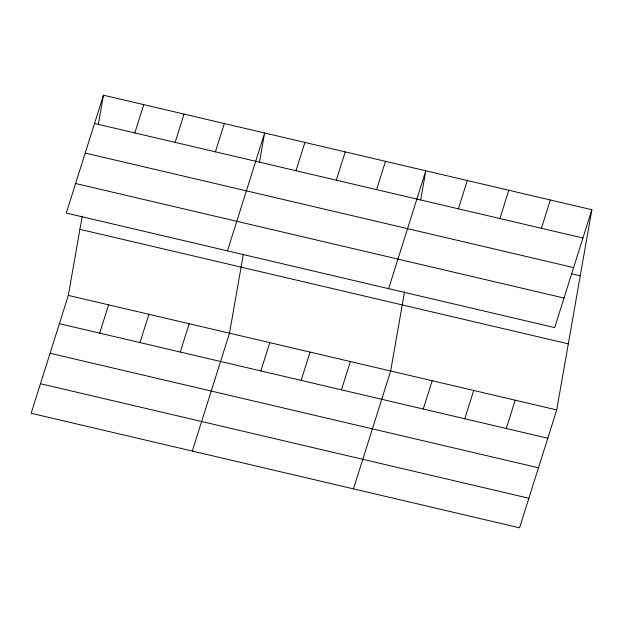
<?xml version="1.0" encoding="UTF-8"?>
<svg xmlns="http://www.w3.org/2000/svg" width="623" height="623" viewBox="0 0 623 623"><rect width="100%" height="100%" fill="white"/><g stroke="black" fill="none" stroke-linecap="round" stroke-linejoin="round"><path stroke-width="0.93" d="M591.85 209.725L554.68 327.605L66.287 213.066L103.457 95.187L591.85 209.725L556.713 409.934L519.543 527.813L31.15 413.275L68.32 295.395L82.236 216.088M98.325 124.444L103.457 95.187M243.243 254.83L229.49 333.188L192.32 451.075M259.495 162.245L264.627 132.979L227.457 250.867M404.576 291.681L390.66 370.989L353.49 488.876M420.665 200.038L425.797 170.78L388.627 288.667M134.825 132.933L143.749 104.633M99.688 333.141L108.612 304.842M175.118 142.379L184.042 114.087M139.98 342.588L148.905 314.296M215.41 151.833L224.335 123.533M180.273 352.042L189.197 323.742M295.995 170.725L304.92 142.433M260.858 370.934L269.782 342.642M336.288 180.179L345.212 151.88M301.15 380.388L310.075 352.088M376.58 189.626L385.505 161.334M341.443 389.834L350.367 361.542M458.388 208.814L467.312 180.514M423.251 409.023L432.167 380.723M499.903 218.548L508.82 190.249M464.766 418.757L473.682 390.457M541.418 228.283L550.335 199.991M506.273 428.492L515.198 400.2M94.532 123.479L582.926 238.017M85.211 153.048L573.604 267.586M571.766 273.801L580.254 275.794M75.609 183.505L564.002 298.043M79.915 229.326L568.308 343.865M68.32 295.395L556.713 409.934M59.395 323.687L547.788 438.226M50.074 353.257L538.467 467.795M40.472 383.713L528.865 498.252"/></g></svg>
